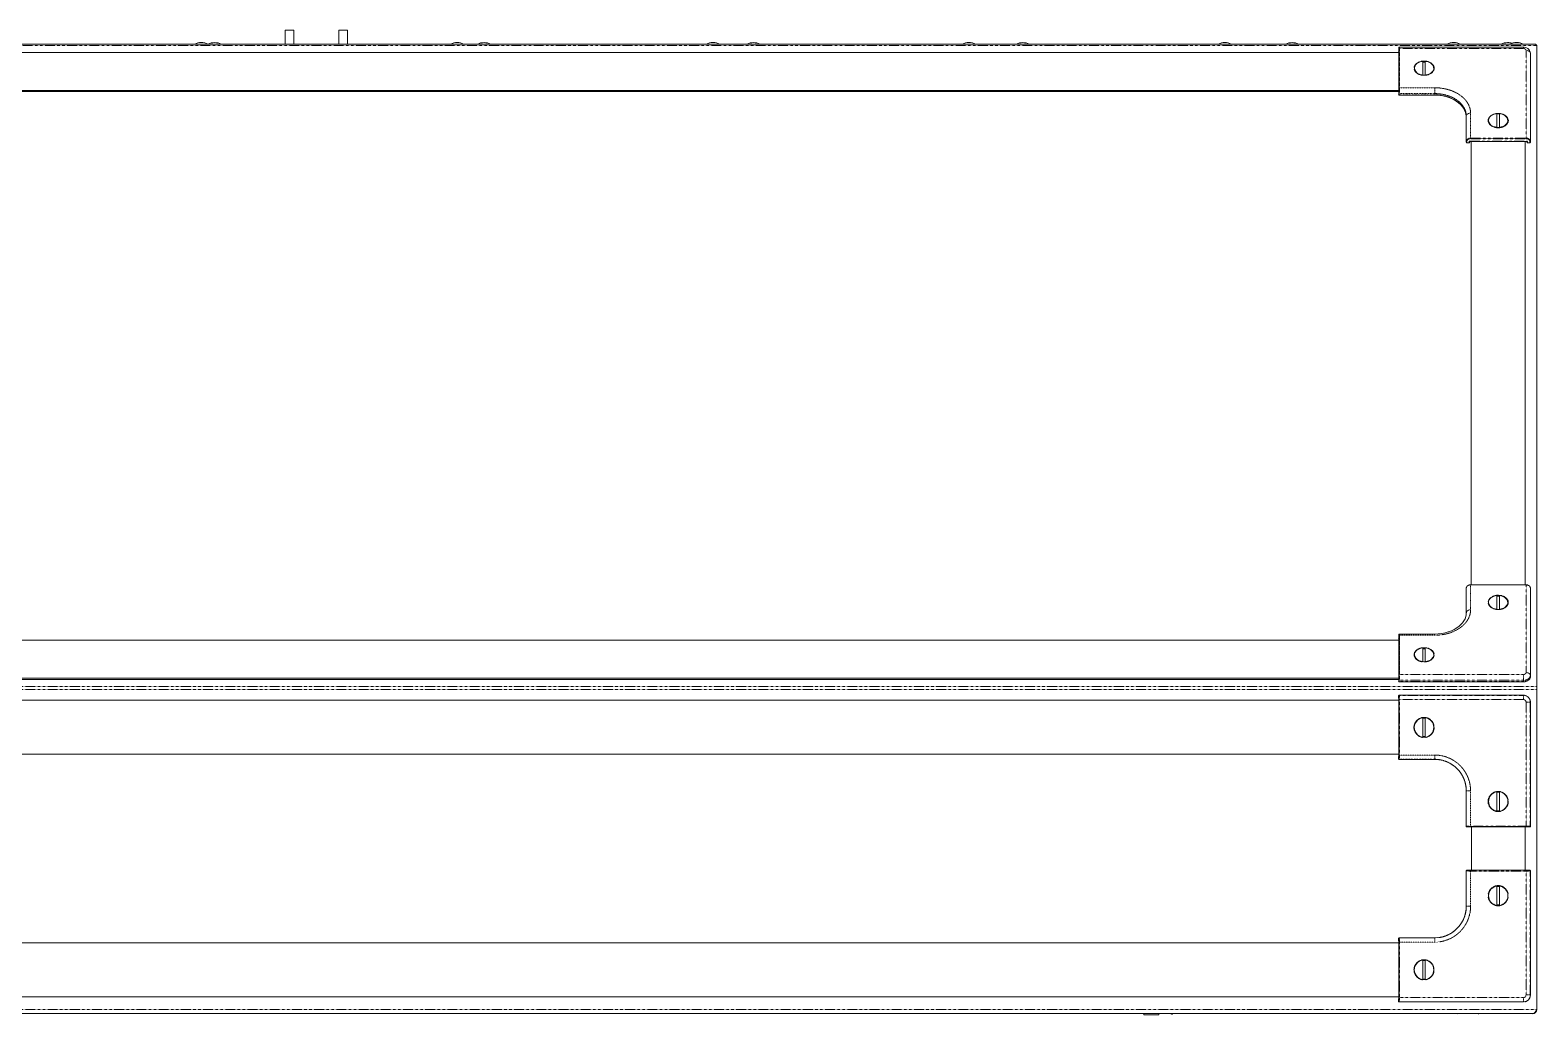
# Model space of a CAD drawing. Header units: millimetres. Extents: x 46989 to 543236, y 252623 to 526638.
# Drawn here: x 234618 to 254756, y 491020 to 504184 of the extents above; entities that cross this region are included whole.
import ezdxf

# ---------------------------------------------------------------- set-up
doc = ezdxf.new("R2010")
doc.units = ezdxf.units.MM
doc.linetypes.add('PHANTOM', pattern=[20, 10, -2, 2, -2, 2, -2])

msp = doc.modelspace()

# ---------------------------------------------------------------- linework, layer by layer
at = {"color": 7, "lineweight": 13, "ltscale": 0.002}
for p, q in [((238083, 504184), (238026, 504184)), ((238083, 504184), (238141, 504184)), ((238803, 504184), (238746, 504184)), ((238803, 504184), (238861, 504184))]:
    msp.add_line(p, q, dxfattribs=at)
at = {"color": 7, "lineweight": 13, "ltscale": 0.006507}
for p, q in [((238026, 503996), (238026, 504184)), ((238141, 503996), (238141, 504184)), ((238746, 503996), (238746, 504184)), ((238861, 503996), (238861, 504184))]:
    msp.add_line(p, q, dxfattribs=at)
at = {"color": 7, "linetype": 'PHANTOM', "lineweight": 13, "ltscale": 0.03937}
for p, q in [((207327, 503980), (254754, 503980)), ((252919, 503938), (254576, 503938)), ((254612, 503913), (254612, 502741)), ((254669, 503874), (254669, 502701)), ((254670, 503858), (254670, 502684)), ((253852, 502698), (254631, 502698)), ((254612, 502741), (253870, 502741)), ((254612, 502731), (253870, 502731)), ((253870, 496767), (254612, 496767)), ((254612, 496767), (254612, 495595)), ((254669, 496730), (254669, 495557)), ((254670, 496714), (254670, 495541)), ((207326, 495408), (254756, 495408)), ((254576, 495475), (252916, 495475)), ((254576, 495492), (252917, 495492)), ((254576, 495570), (252919, 495570)), ((207326, 495368), (254756, 495368)), ((252910, 494474), (252910, 495253)), ((252911, 494493), (252911, 495235)), ((252916, 495292), (254576, 495292)), ((252917, 495291), (254576, 495291)), ((252919, 495235), (254576, 495235)), ((252919, 494493), (252919, 495235)), ((254611, 495199), (254611, 493542)), ((254668, 495199), (254668, 493540)), ((254669, 495199), (254669, 493539)), ((253851, 493533), (254630, 493533)), ((254611, 493542), (253870, 493542)), ((254611, 493535), (253870, 493535)), ((253851, 492952), (254630, 492952)), ((253870, 492950), (254611, 492950)), ((253870, 492943), (254611, 492943)), ((254611, 492943), (254611, 491286)), ((254668, 492945), (254668, 491286)), ((254669, 492946), (254669, 491286)), ((252910, 492011), (252910, 491231)), ((252911, 491250), (252911, 491992)), ((252919, 491250), (252919, 491992)), ((254576, 491192), (252916, 491192)), ((254576, 491193), (252917, 491193)), ((254576, 491250), (252919, 491250)), ((207326, 491093), (254756, 491093))]:
    msp.add_line(p, q, dxfattribs=at)
at = {"color": 7, "lineweight": 13, "ltscale": 0.03937}
for p, q in [((207353, 503996), (254728, 503996)), ((252910, 503885), (209173, 503885)), ((252919, 503954), (254576, 503954)), ((254670, 503858), (254670, 502684)), ((254756, 495408), (254756, 503979)), ((254756, 503937), (254756, 495382)), ((209173, 503376), (252910, 503376)), ((209173, 503362), (252910, 503362)), ((253862, 502695), (254620, 502695)), ((253880, 502695), (253880, 496769)), ((254600, 496769), (254600, 502695)), ((253870, 496769), (254612, 496769)), ((254670, 496714), (254670, 495540)), ((252910, 496029), (209172, 496029)), ((209172, 495519), (252910, 495519)), ((209172, 495505), (252909, 495505)), ((254576, 495472), (252916, 495472)), ((252910, 495225), (209172, 495225)), ((252910, 494475), (252910, 495253)), ((252916, 495292), (254576, 495292)), ((254669, 495199), (254669, 493539)), ((254756, 491093), (254756, 495368)), ((209172, 494505), (252910, 494505)), ((253851, 493533), (254629, 493533)), ((253881, 493533), (253881, 492952)), ((254601, 492952), (254601, 493533)), ((253851, 492952), (254629, 492952)), ((254669, 492946), (254669, 491286)), ((252910, 491982), (209172, 491982)), ((252910, 492010), (252910, 491232)), ((209172, 491262), (252910, 491262)), ((254576, 491192), (252916, 491192)), ((207378, 491036), (254704, 491036)), ((254095, 491036), (254699, 491036))]:
    msp.add_line(p, q, dxfattribs=at)
at = {"color": 7, "lineweight": 13, "ltscale": 0.003125}
for p, q in [((236815, 503996), (236905, 503996)), ((240235, 503996), (240325, 503996)), ((243655, 503996), (243745, 503996)), ((247075, 503996), (247165, 503996)), ((250495, 503996), (250585, 503996)), ((253555, 503996), (253645, 503996))]:
    msp.add_line(p, q, dxfattribs=at)
at = {"color": 7, "lineweight": 13, "ltscale": 0.002742}
for p, q in [((236905, 503996), (236984, 503996)), ((240325, 503996), (240404, 503996)), ((243745, 503996), (243824, 503996)), ((247165, 503996), (247244, 503996)), ((250585, 503996), (250664, 503996)), ((253645, 503996), (253724, 503996))]:
    msp.add_line(p, q, dxfattribs=at)
at = {"color": 7, "lineweight": 13, "ltscale": 0.000382551}
for p, q in [((236984, 503996), (236995, 503996)), ((240404, 503996), (240415, 503996)), ((243824, 503996), (243835, 503996)), ((247244, 503996), (247255, 503996)), ((250664, 503996), (250675, 503996)), ((253724, 503996), (253735, 503996))]:
    msp.add_line(p, q, dxfattribs=at)
at = {"color": 7, "lineweight": 13, "ltscale": 0.000542275}
msp.add_line((252909, 503919), (252910, 503935), dxfattribs=at)
at = {"color": 7, "linetype": 'PHANTOM', "lineweight": 13, "ltscale": 0.000542267}
for p, q in [((252909, 503919), (252910, 503934)), ((252909, 496076), (252910, 496091))]:
    msp.add_line(p, q, dxfattribs=at)
at = {"color": 7, "linetype": 'PHANTOM', "lineweight": 13, "ltscale": 0.00075492}
for p, q in [((252909, 503919), (252909, 503897)), ((252909, 495480), (252909, 495501))]:
    msp.add_line(p, q, dxfattribs=at)
at = {"color": 7, "lineweight": 13, "ltscale": 0.00075492}
for p, q in [((252909, 503919), (252909, 503897)), ((252909, 503344), (252909, 503323)), ((252909, 495479), (252909, 495501))]:
    msp.add_line(p, q, dxfattribs=at)
at = {"color": 7, "lineweight": 13, "ltscale": 1.6167e-05}
msp.add_line((252909, 503919), (252909, 503919), dxfattribs=at)
at = {"color": 7, "linetype": 'PHANTOM', "lineweight": 13, "ltscale": 0.000592931}
msp.add_line((252910, 503914), (252909, 503897), dxfattribs=at)
at = {"color": 7, "linetype": 'PHANTOM', "lineweight": 13, "ltscale": 0.019128}
for p, q in [((252910, 503363), (252910, 503914)), ((252910, 496071), (252910, 495520))]:
    msp.add_line(p, q, dxfattribs=at)
at = {"color": 7, "linetype": 'PHANTOM', "lineweight": 13, "ltscale": 2.2499e-05}
msp.add_line((252910, 503914), (252910, 503914), dxfattribs=at)
at = {"color": 7, "lineweight": 13, "ltscale": 0.019098}
for p, q in [((252910, 503363), (252910, 503914)), ((252910, 496070), (252910, 495520))]:
    msp.add_line(p, q, dxfattribs=at)
at = {"color": 7, "linetype": 'PHANTOM', "lineweight": 13, "ltscale": 0.018205}
for p, q in [((252912, 503409), (252912, 503933)), ((252919, 503414), (252919, 503938)), ((252912, 495565), (252912, 496090)), ((252919, 495570), (252919, 496094))]:
    msp.add_line(p, q, dxfattribs=at)
at = {"color": 7, "lineweight": 13, "ltscale": 0.000461248}
msp.add_line((254306, 503996), (254319, 503996), dxfattribs=at)
at = {"color": 7, "lineweight": 13, "ltscale": 0.013114}
msp.add_line((254697, 503996), (254319, 503996), dxfattribs=at)
at = {"color": 7, "linetype": 'PHANTOM', "lineweight": 13, "ltscale": 0.000578482}
msp.add_line((254576, 503938), (254576, 503954), dxfattribs=at)
at = {"color": 7, "lineweight": 13, "ltscale": 0.000565867}
msp.add_line((254669, 503877), (254670, 503861), dxfattribs=at)
at = {"color": 7, "linetype": 'PHANTOM', "lineweight": 13, "ltscale": 0.000566916}
msp.add_line((254669, 503874), (254670, 503858), dxfattribs=at)
at = {"color": 7, "lineweight": 13, "ltscale": 0.000107885}
msp.add_line((254670, 503861), (254670, 503858), dxfattribs=at)
at = {"color": 7, "lineweight": 13, "ltscale": 6.28552e-05}
msp.add_line((254754, 503980), (254756, 503979), dxfattribs=at)
at = {"color": 7, "lineweight": 13, "ltscale": 0.000849987}
msp.add_line((254756, 503937), (254756, 503962), dxfattribs=at)
at = {"color": 7, "lineweight": 13, "ltscale": 0.001831}
for p, q in [((253233, 503767), (253233, 503714)), ((253265, 503714), (253265, 503767)), ((254222, 503067), (254222, 503014)), ((254255, 503014), (254255, 503067)), ((254222, 496625), (254222, 496572)), ((254255, 496572), (254255, 496625)), ((253233, 495925), (253233, 495872)), ((253265, 495872), (253265, 495925))]:
    msp.add_line(p, q, dxfattribs=at)
at = {"color": 7, "lineweight": 13, "ltscale": 0.004519}
for p, q in [((253233, 503714), (253233, 503584)), ((253265, 503584), (253265, 503714)), ((254222, 503014), (254222, 502884)), ((254255, 502884), (254255, 503014)), ((254222, 496572), (254222, 496442)), ((254255, 496442), (254255, 496572)), ((253233, 495872), (253233, 495742)), ((253265, 495742), (253265, 495872))]:
    msp.add_line(p, q, dxfattribs=at)
at = {"color": 7, "lineweight": 13, "ltscale": 2.38794e-05}
for p, q in [((253233, 503583), (253233, 503584)), ((253265, 503584), (253265, 503583))]:
    msp.add_line(p, q, dxfattribs=at)
at = {"color": 7, "linetype": 'PHANTOM', "lineweight": 13, "ltscale": 0.000646834}
msp.add_line((252910, 503363), (252909, 503345), dxfattribs=at)
at = {"color": 7, "lineweight": 13, "ltscale": 0.000632055}
for p, q in [((252910, 503363), (252909, 503345)), ((252910, 495520), (252909, 495502))]:
    msp.add_line(p, q, dxfattribs=at)
at = {"color": 7, "linetype": 'PHANTOM', "lineweight": 13, "ltscale": 0.00075495}
msp.add_line((252909, 503345), (252909, 503323), dxfattribs=at)
at = {"color": 7, "lineweight": 13, "ltscale": 1.4816e-05}
for p, q in [((252909, 503344), (252909, 503345)), ((252909, 495501), (252909, 495502))]:
    msp.add_line(p, q, dxfattribs=at)
at = {"color": 7, "linetype": 'PHANTOM', "lineweight": 13, "ltscale": 0.000591614}
msp.add_line((252909, 503323), (252910, 503340), dxfattribs=at)
at = {"color": 7, "linetype": 'PHANTOM', "lineweight": 13, "ltscale": 7.0928e-06}
msp.add_line((252910, 503363), (252910, 503363), dxfattribs=at)
at = {"color": 7, "linetype": 'PHANTOM', "lineweight": 13, "ltscale": 7.72319e-06}
msp.add_line((252910, 503363), (252910, 503363), dxfattribs=at)
at = {"color": 7, "lineweight": 13, "ltscale": 1.4786e-05}
msp.add_line((252910, 503363), (252910, 503363), dxfattribs=at)
at = {"color": 7, "linetype": 'PHANTOM', "lineweight": 13, "ltscale": 0.000591598}
for p, q in [((252916, 503318), (252917, 503335)), ((252916, 495475), (252917, 495492))]:
    msp.add_line(p, q, dxfattribs=at)
at = {"color": 7, "linetype": 'PHANTOM', "lineweight": 13, "ltscale": 0.016459}
for p, q in [((253390, 503318), (252916, 503318)), ((253390, 494435), (252916, 494435)), ((253812, 493539), (253812, 494013)), ((253812, 492472), (253812, 492946)), ((252916, 492050), (253390, 492050))]:
    msp.add_line(p, q, dxfattribs=at)
at = {"color": 7, "linetype": 'PHANTOM', "lineweight": 13, "ltscale": 8.10999e-05}
for p, q in [((252916, 503318), (252916, 503316)), ((253390, 503318), (253390, 503316)), ((253820, 502679), (253820, 502677)), ((253850, 502679), (253850, 502677)), ((254632, 502679), (254632, 502677)), ((254662, 502677), (254662, 502679))]:
    msp.add_line(p, q, dxfattribs=at)
at = {"color": 7, "lineweight": 13, "ltscale": 0.016459}
for p, q in [((253390, 503316), (252916, 503316)), ((253390, 494435), (252916, 494435)), ((253812, 493539), (253812, 494013)), ((253812, 492472), (253812, 492946)), ((252916, 492050), (253390, 492050))]:
    msp.add_line(p, q, dxfattribs=at)
at = {"color": 7, "linetype": 'PHANTOM', "lineweight": 13, "ltscale": 0.016424}
for p, q in [((253390, 503335), (252917, 503335)), ((253390, 494436), (252917, 494436)), ((253813, 493540), (253813, 494013)), ((253813, 492472), (253813, 492945)), ((252917, 492049), (253390, 492049))]:
    msp.add_line(p, q, dxfattribs=at)
at = {"color": 7, "linetype": 'PHANTOM', "lineweight": 13, "ltscale": 0.016352}
for p, q in [((253390, 503414), (252919, 503414)), ((252919, 496094), (253390, 496094)), ((253390, 494493), (252919, 494493)), ((253870, 493542), (253870, 494013)), ((253870, 492472), (253870, 492943)), ((252919, 491992), (253390, 491992))]:
    msp.add_line(p, q, dxfattribs=at)
at = {"color": 7, "linetype": 'PHANTOM', "lineweight": 13, "ltscale": 0.002731}
for p, q in [((253390, 503414), (253390, 503335)), ((254576, 495570), (254576, 495492))]:
    msp.add_line(p, q, dxfattribs=at)
at = {"color": 7, "linetype": 'PHANTOM', "lineweight": 13, "ltscale": 0.000590557}
for p, q in [((253390, 503335), (253390, 503318)), ((254576, 495492), (254576, 495475))]:
    msp.add_line(p, q, dxfattribs=at)
at = {"color": 7, "linetype": 'PHANTOM', "lineweight": 13, "ltscale": 0.011563}
for p, q in [((253870, 502741), (253870, 503074)), ((253870, 496434), (253870, 496767))]:
    msp.add_line(p, q, dxfattribs=at)
at = {"color": 7, "linetype": 'PHANTOM', "lineweight": 13, "ltscale": 0.000566946}
for p, q in [((253813, 503036), (253812, 503019)), ((253813, 496395), (253812, 496379))]:
    msp.add_line(p, q, dxfattribs=at)
at = {"color": 7, "linetype": 'PHANTOM', "lineweight": 13, "ltscale": 0.011638}
for p, q in [((253812, 502684), (253812, 503019)), ((253812, 496379), (253812, 496714))]:
    msp.add_line(p, q, dxfattribs=at)
at = {"color": 7, "lineweight": 13, "ltscale": 0.011638}
for p, q in [((253812, 502684), (253812, 503019)), ((253812, 496379), (253812, 496714))]:
    msp.add_line(p, q, dxfattribs=at)
at = {"color": 7, "linetype": 'PHANTOM', "lineweight": 13, "ltscale": 0.011613}
for p, q in [((253813, 502701), (253813, 503036)), ((253813, 496395), (253813, 496730))]:
    msp.add_line(p, q, dxfattribs=at)
at = {"color": 7, "lineweight": 13, "ltscale": 2.38494e-05}
for p, q in [((254222, 502884), (254222, 502884)), ((254255, 502884), (254255, 502884)), ((254255, 496442), (254255, 496441))]:
    msp.add_line(p, q, dxfattribs=at)
at = {"color": 7, "linetype": 'PHANTOM', "lineweight": 13, "ltscale": 0.000591591}
for p, q in [((253812, 502684), (253813, 502701)), ((254662, 502679), (254661, 502696)), ((254670, 502684), (254669, 502701))]:
    msp.add_line(p, q, dxfattribs=at)
at = {"color": 7, "linetype": 'PHANTOM', "lineweight": 13, "ltscale": 0.000591584}
for p, q in [((253820, 502679), (253821, 502696)), ((252909, 495480), (252910, 495497))]:
    msp.add_line(p, q, dxfattribs=at)
at = {"color": 7, "linetype": 'PHANTOM', "lineweight": 13, "ltscale": 0.001068}
for p, q in [((253850, 502679), (253820, 502679)), ((254662, 502679), (254632, 502679)), ((252908, 495285), (252908, 495254)), ((252908, 494473), (252908, 494442)), ((253850, 493532), (253819, 493532)), ((254662, 493532), (254631, 493532)), ((253850, 492953), (253819, 492953)), ((254662, 492953), (254631, 492953)), ((252908, 492012), (252908, 492042)), ((252908, 491200), (252908, 491230))]:
    msp.add_line(p, q, dxfattribs=at)
at = {"color": 7, "lineweight": 13, "ltscale": 0.001068}
for p, q in [((253850, 502677), (253820, 502677)), ((254662, 502677), (254632, 502677)), ((252908, 495285), (252908, 495254)), ((252908, 494473), (252908, 494442)), ((253850, 493532), (253819, 493532)), ((254662, 493532), (254631, 493532)), ((253850, 492953), (253819, 492953)), ((254662, 492953), (254631, 492953)), ((252908, 492012), (252908, 492042)), ((252908, 491200), (252908, 491230))]:
    msp.add_line(p, q, dxfattribs=at)
at = {"color": 7, "linetype": 'PHANTOM', "lineweight": 13, "ltscale": 0.000646864}
for p, q in [((253852, 502698), (253850, 502679)), ((254631, 502698), (254632, 502679)), ((252910, 495520), (252909, 495501))]:
    msp.add_line(p, q, dxfattribs=at)
at = {"color": 7, "lineweight": 13, "ltscale": 0.000293978}
for p, q in [((253858, 502692), (253858, 502684)), ((254624, 502692), (254625, 502684))]:
    msp.add_line(p, q, dxfattribs=at)
at = {"color": 7, "linetype": 'PHANTOM', "lineweight": 13, "ltscale": 0.000345696}
for p, q in [((253870, 502741), (253870, 502731)), ((254612, 502741), (254612, 502731))]:
    msp.add_line(p, q, dxfattribs=at)
at = {"color": 7, "linetype": 'PHANTOM', "lineweight": 13, "ltscale": 0.000542275}
for p, q in [((253812, 496714), (253813, 496730)), ((254670, 496714), (254669, 496730))]:
    msp.add_line(p, q, dxfattribs=at)
at = {"color": 7, "lineweight": 13, "ltscale": 0.00054229}
for p, q in [((253812, 496715), (253813, 496730)), ((252909, 496076), (252910, 496091))]:
    msp.add_line(p, q, dxfattribs=at)
at = {"color": 7, "lineweight": 13, "ltscale": 1.6152e-05}
for p, q in [((253812, 496715), (253812, 496714)), ((252909, 496075), (252909, 496076))]:
    msp.add_line(p, q, dxfattribs=at)
at = {"color": 7, "linetype": 'PHANTOM', "lineweight": 13, "ltscale": 7.32302e-05}
for p, q in [((253870, 496767), (253870, 496769)), ((254612, 496767), (254612, 496769))]:
    msp.add_line(p, q, dxfattribs=at)
at = {"color": 7, "lineweight": 13, "ltscale": 0.000542282}
msp.add_line((254670, 496715), (254669, 496730), dxfattribs=at)
at = {"color": 7, "lineweight": 13, "ltscale": 1.61561e-05}
msp.add_line((254670, 496714), (254670, 496715), dxfattribs=at)
at = {"color": 7, "lineweight": 13, "ltscale": 0.000153542}
msp.add_line((253812, 496374), (253812, 496379), dxfattribs=at)
at = {"color": 7, "linetype": 'PHANTOM', "lineweight": 13, "ltscale": 0.000754935}
msp.add_line((252909, 496054), (252909, 496076), dxfattribs=at)
at = {"color": 7, "lineweight": 13, "ltscale": 0.000754935}
msp.add_line((252909, 496054), (252909, 496075), dxfattribs=at)
at = {"color": 7, "linetype": 'PHANTOM', "lineweight": 13, "ltscale": 0.000592946}
msp.add_line((252910, 496071), (252909, 496054), dxfattribs=at)
at = {"color": 7, "linetype": 'PHANTOM', "lineweight": 13, "ltscale": 2.2514e-05}
msp.add_line((252910, 496071), (252910, 496070), dxfattribs=at)
at = {"color": 7, "lineweight": 13, "ltscale": 0.016374}
msp.add_line((252919, 496111), (253390, 496111), dxfattribs=at)
at = {"color": 7, "linetype": 'PHANTOM', "lineweight": 13, "ltscale": 0.000578467}
msp.add_line((253390, 496094), (253390, 496111), dxfattribs=at)
at = {"color": 7, "lineweight": 13, "ltscale": 2.38644e-05}
for p, q in [((253233, 495742), (253233, 495742)), ((253265, 495742), (253265, 495742))]:
    msp.add_line(p, q, dxfattribs=at)
at = {"color": 7, "linetype": 'PHANTOM', "lineweight": 13, "ltscale": 7.73814e-06}
msp.add_line((252910, 495520), (252910, 495520), dxfattribs=at)
at = {"color": 7, "linetype": 'PHANTOM', "lineweight": 13, "ltscale": 7.06278e-06}
msp.add_line((252910, 495520), (252910, 495520), dxfattribs=at)
at = {"color": 7, "lineweight": 13, "ltscale": 1.4771e-05}
msp.add_line((252910, 495520), (252910, 495520), dxfattribs=at)
at = {"color": 7, "linetype": 'PHANTOM', "lineweight": 13, "ltscale": 8.11149e-05}
for p, q in [((252916, 495472), (252916, 495475)), ((254576, 495472), (254576, 495475))]:
    msp.add_line(p, q, dxfattribs=at)
at = {"color": 7, "linetype": 'PHANTOM', "lineweight": 13, "ltscale": 0.000566931}
msp.add_line((254669, 495557), (254670, 495541), dxfattribs=at)
at = {"color": 7, "lineweight": 13, "ltscale": 0.001397}
msp.add_line((254756, 495368), (254756, 495408), dxfattribs=at)
at = {"color": 7, "linetype": 'PHANTOM', "lineweight": 13, "ltscale": 4.93391e-05}
for p, q in [((252908, 495285), (252909, 495284)), ((253819, 493532), (253820, 493533)), ((254669, 493539), (254668, 493540))]:
    msp.add_line(p, q, dxfattribs=at)
at = {"color": 7, "linetype": 'PHANTOM', "lineweight": 13, "ltscale": 5.40223e-05}
for p, q in [((252910, 495253), (252908, 495254)), ((253851, 493533), (253850, 493532)), ((254630, 493533), (254631, 493532))]:
    msp.add_line(p, q, dxfattribs=at)
at = {"color": 7, "linetype": 'PHANTOM', "lineweight": 13, "ltscale": 2.09221e-05}
for p, q in [((252910, 495253), (252910, 495253)), ((252910, 494475), (252910, 494474))]:
    msp.add_line(p, q, dxfattribs=at)
at = {"color": 7, "linetype": 'PHANTOM', "lineweight": 13, "ltscale": 0.000249788}
for p, q in [((252919, 495235), (252911, 495235)), ((252919, 494493), (252911, 494493)), ((252919, 491992), (252911, 491992)), ((252919, 491250), (252911, 491250))]:
    msp.add_line(p, q, dxfattribs=at)
at = {"color": 7, "linetype": 'PHANTOM', "lineweight": 13, "ltscale": 4.94346e-05}
for p, q in [((252916, 495292), (252917, 495291)), ((253812, 492946), (253813, 492945)), ((254662, 492953), (254661, 492952)), ((252916, 492050), (252917, 492049))]:
    msp.add_line(p, q, dxfattribs=at)
at = {"color": 7, "linetype": 'PHANTOM', "lineweight": 13, "ltscale": 3.4948e-05}
for p, q in [((254576, 495291), (254576, 495292)), ((253390, 492049), (253390, 492050))]:
    msp.add_line(p, q, dxfattribs=at)
at = {"color": 7, "linetype": 'PHANTOM', "lineweight": 13, "ltscale": 0.001973}
for p, q in [((254576, 495235), (254576, 495291)), ((254611, 495199), (254668, 495199)), ((253390, 494493), (253390, 494436)), ((253870, 494013), (253813, 494013)), ((253870, 492472), (253813, 492472)), ((253390, 491992), (253390, 492049)), ((254576, 491250), (254576, 491193)), ((254611, 491286), (254668, 491286))]:
    msp.add_line(p, q, dxfattribs=at)
at = {"color": 7, "linetype": 'PHANTOM', "lineweight": 13, "ltscale": 3.48429e-05}
for p, q in [((254668, 495199), (254669, 495199)), ((254668, 491286), (254669, 491286))]:
    msp.add_line(p, q, dxfattribs=at)
at = {"color": 7, "lineweight": 13, "ltscale": 0.00054801}
msp.add_line((254756, 495366), (254756, 495382), dxfattribs=at)
at = {"color": 7, "lineweight": 13, "ltscale": 0.00449}
for p, q in [((253232, 494992), (253232, 494862)), ((253265, 494862), (253265, 494992)), ((253232, 494862), (253232, 494733)), ((253265, 494733), (253265, 494862)), ((254223, 494002), (254223, 493872)), ((254256, 493872), (254256, 494002)), ((254223, 493872), (254223, 493743)), ((254256, 493743), (254256, 493872)), ((254223, 492742), (254223, 492612)), ((254223, 492612), (254223, 492483)), ((254256, 492612), (254256, 492742)), ((254256, 492483), (254256, 492612)), ((253232, 491752), (253232, 491622)), ((253232, 491622), (253232, 491493)), ((253265, 491622), (253265, 491752)), ((253265, 491493), (253265, 491622))]:
    msp.add_line(p, q, dxfattribs=at)
at = {"color": 7, "linetype": 'PHANTOM', "lineweight": 13, "ltscale": 5.40329e-05}
for p, q in [((252910, 494474), (252908, 494473)), ((253851, 492952), (253850, 492953)), ((254630, 492952), (254631, 492953))]:
    msp.add_line(p, q, dxfattribs=at)
at = {"color": 7, "linetype": 'PHANTOM', "lineweight": 13, "ltscale": 4.93497e-05}
for p, q in [((252908, 494442), (252909, 494443)), ((253819, 492953), (253820, 492952)), ((254669, 492946), (254668, 492945))]:
    msp.add_line(p, q, dxfattribs=at)
at = {"color": 7, "linetype": 'PHANTOM', "lineweight": 13, "ltscale": 4.9424e-05}
for p, q in [((252916, 494435), (252917, 494436)), ((253812, 493539), (253813, 493540)), ((254662, 493532), (254661, 493533))]:
    msp.add_line(p, q, dxfattribs=at)
at = {"color": 7, "linetype": 'PHANTOM', "lineweight": 13, "ltscale": 3.4933e-05}
msp.add_line((253390, 494436), (253390, 494435), dxfattribs=at)
at = {"color": 7, "linetype": 'PHANTOM', "lineweight": 13, "ltscale": 3.49631e-05}
for p, q in [((253813, 494013), (253812, 494013)), ((253813, 492472), (253812, 492472))]:
    msp.add_line(p, q, dxfattribs=at)
at = {"color": 7, "linetype": 'PHANTOM', "lineweight": 13, "ltscale": 2.0907e-05}
for p, q in [((253851, 493533), (253851, 493533)), ((254629, 493533), (254630, 493533))]:
    msp.add_line(p, q, dxfattribs=at)
at = {"color": 7, "linetype": 'PHANTOM', "lineweight": 13, "ltscale": 0.000249758}
for p, q in [((253870, 493542), (253870, 493535)), ((254611, 493542), (254611, 493535)), ((253870, 492943), (253870, 492950)), ((254611, 492943), (254611, 492950))]:
    msp.add_line(p, q, dxfattribs=at)
at = {"color": 7, "linetype": 'PHANTOM', "lineweight": 13, "ltscale": 2.09071e-05}
for p, q in [((253851, 492952), (253851, 492952)), ((254630, 492952), (254629, 492952))]:
    msp.add_line(p, q, dxfattribs=at)
at = {"color": 7, "linetype": 'PHANTOM', "lineweight": 13, "ltscale": 4.93444e-05}
for p, q in [((252908, 492042), (252909, 492041)), ((252908, 491200), (252909, 491201))]:
    msp.add_line(p, q, dxfattribs=at)
at = {"color": 7, "linetype": 'PHANTOM', "lineweight": 13, "ltscale": 5.40276e-05}
msp.add_line((252910, 492011), (252908, 492012), dxfattribs=at)
at = {"color": 7, "linetype": 'PHANTOM', "lineweight": 13, "ltscale": 2.09146e-05}
msp.add_line((252910, 492011), (252910, 492010), dxfattribs=at)
at = {"color": 7, "linetype": 'PHANTOM', "lineweight": 13, "ltscale": 5.40303e-05}
msp.add_line((252910, 491231), (252908, 491230), dxfattribs=at)
at = {"color": 7, "linetype": 'PHANTOM', "lineweight": 13, "ltscale": 2.09184e-05}
msp.add_line((252910, 491232), (252910, 491231), dxfattribs=at)
at = {"color": 7, "linetype": 'PHANTOM', "lineweight": 13, "ltscale": 4.94293e-05}
msp.add_line((252916, 491192), (252917, 491193), dxfattribs=at)
at = {"color": 7, "linetype": 'PHANTOM', "lineweight": 13, "ltscale": 3.49405e-05}
msp.add_line((254576, 491193), (254576, 491192), dxfattribs=at)
at = {"color": 7, "lineweight": 13, "ltscale": 0.000575756}
for p, q in [((249502, 491036), (249502, 491020)), ((249704, 491036), (249704, 491020))]:
    msp.add_line(p, q, dxfattribs=at)
at = {"color": 7, "lineweight": 13, "ltscale": 0.006595}
msp.add_line((249502, 491020), (249692, 491020), dxfattribs=at)
at = {"color": 7, "lineweight": 13, "ltscale": 0.000429889}
msp.add_line((249692, 491020), (249704, 491020), dxfattribs=at)
at = {"color": 7, "lineweight": 13, "ltscale": 0.001005}
msp.add_line((249881, 491026), (249854, 491036), dxfattribs=at)
at = {"color": 7, "lineweight": 13, "ltscale": 0.000343863}
msp.add_line((249881, 491036), (249881, 491026), dxfattribs=at)
at = {"color": 7, "lineweight": 13, "ltscale": 2.49833e-05}
for p, q in [((253697, 491036), (253697, 491036)), ((253971, 491036), (253971, 491036))]:
    msp.add_line(p, q, dxfattribs=at)
at = {"color": 7, "lineweight": 13, "ltscale": 2.50321e-05}
for p, q in [((253697, 491036), (253697, 491036)), ((253971, 491036), (253971, 491036))]:
    msp.add_line(p, q, dxfattribs=at)
at = {"color": 7, "lineweight": 13, "ltscale": 0.00155}
for p, q in [((253697, 491036), (253742, 491036)), ((253926, 491036), (253971, 491036))]:
    msp.add_line(p, q, dxfattribs=at)
at = {"color": 7, "lineweight": 13, "ltscale": 2.50584e-05}
for p, q in [((253742, 491036), (253742, 491036)), ((253926, 491036), (253926, 491036))]:
    msp.add_line(p, q, dxfattribs=at)
at = {"color": 7, "lineweight": 13, "ltscale": 0.006385}
msp.add_line((253742, 491036), (253926, 491036), dxfattribs=at)
at = {"color": 7, "lineweight": 13, "ltscale": 2.4987e-05}
msp.add_line((254095, 491036), (254095, 491036), dxfattribs=at)
at = {"color": 7, "lineweight": 13, "ltscale": 2.5002e-05}
msp.add_line((254699, 491036), (254699, 491036), dxfattribs=at)
at = {"color": 7, "lineweight": 13, "ltscale": 1.44178e-05}
msp.add_line((254756, 491092), (254755, 491092), dxfattribs=at)
at = {"color": 7, "lineweight": 13, "ltscale": 2.49983e-05}
msp.add_line((254756, 491093), (254756, 491092), dxfattribs=at)
at = {"color": 7, "lineweight": 13, "ltscale": 0.03937}
for points in [[(252910, 503935), (252911, 503947), (252913, 503952), (252917, 503954), (252919, 503954)], [(254669, 503877), (254665, 503894), (254658, 503911), (254648, 503924), (254634, 503937), (254619, 503945), (254603, 503951), (254587, 503954), (254576, 503954)], [(254728, 503996), (254734, 503996), (254739, 503994), (254744, 503990), (254754, 503980)], [(253812, 503019), (253811, 503040), (253808, 503061), (253803, 503082), (253796, 503102), (253786, 503122), (253775, 503141), (253761, 503160), (253738, 503187), (253710, 503212), (253679, 503235), (253644, 503256), (253607, 503274), (253566, 503288), (253524, 503300), (253481, 503309), (253436, 503314), (253390, 503316)], [(253870, 496769), (253852, 496767), (253837, 496761), (253826, 496754), (253818, 496744), (253814, 496733), (253813, 496730)], [(254612, 496769), (254630, 496767), (254645, 496761), (254656, 496754), (254664, 496744), (254668, 496733), (254669, 496730)], [(253390, 496111), (253437, 496113), (253484, 496118), (253529, 496127), (253572, 496139), (253613, 496154), (253651, 496172), (253686, 496193), (253717, 496215), (253741, 496237), (253763, 496261), (253782, 496288), (253796, 496315), (253806, 496343), (253812, 496369), (253813, 496382)], [(252910, 496091), (252911, 496103), (252913, 496108), (252917, 496111), (252919, 496111)], [(254576, 495472), (254599, 495474), (254620, 495480), (254636, 495488), (254650, 495499), (254661, 495511), (254667, 495523), (254669, 495535), (254670, 495540)], [(254756, 491093), (254741, 491068), (254732, 491056), (254723, 491046), (254719, 491042), (254711, 491038), (254704, 491036)]]:
    msp.add_lwpolyline(points, dxfattribs=at)
at = {"color": 7, "linetype": 'PHANTOM', "lineweight": 13, "ltscale": 0.03937}
for points in [[(252910, 503934), (252911, 503945), (252911, 503947), (252911, 503947), (252912, 503948), (252912, 503948), (252912, 503948), (252912, 503947), (252912, 503947), (252912, 503946), (252912, 503933)], [(252919, 503954), (252919, 503954), (252919, 503954), (252919, 503954), (252919, 503954), (252919, 503938)], [(253870, 502741), (253856, 502740), (253843, 502736), (253831, 502729), (253825, 502725), (253820, 502719), (253817, 502713), (253814, 502707), (253813, 502701)], [(253852, 502698), (253856, 502692), (253857, 502691), (253857, 502691), (253858, 502691), (253858, 502691), (253858, 502692), (253858, 502692)], [(254669, 502701), (254668, 502708), (254665, 502714), (254662, 502719), (254657, 502725), (254647, 502732), (254634, 502738), (254621, 502741), (254612, 502741)], [(253870, 496767), (253856, 496766), (253843, 496762), (253831, 496756), (253825, 496751), (253820, 496746), (253817, 496741), (253814, 496735), (253813, 496730)], [(254669, 496730), (254668, 496736), (254665, 496741), (254662, 496747), (254657, 496752), (254647, 496759), (254634, 496764), (254621, 496766), (254612, 496767)], [(252912, 496090), (252912, 496102), (252912, 496104), (252912, 496104), (252912, 496104), (252912, 496104), (252912, 496104), (252911, 496104), (252911, 496104), (252911, 496098), (252910, 496091)], [(252919, 496094), (252919, 496110), (252919, 496111), (252919, 496111), (252919, 496111), (252919, 496111)], [(252909, 495284), (252909, 495284), (252910, 495284), (252910, 495283), (252911, 495273), (252911, 495235)], [(252917, 495291), (252917, 495291), (252917, 495290), (252918, 495283), (252918, 495269), (252919, 495235)], [(252911, 494493), (252911, 494463), (252910, 494445), (252910, 494444), (252909, 494443), (252909, 494443)], [(252919, 494493), (252918, 494456), (252918, 494443), (252917, 494437), (252917, 494436), (252917, 494436)], [(254668, 492945), (254668, 492945), (254667, 492944), (254659, 492944), (254646, 492943), (254611, 492943)], [(252911, 491992), (252911, 492025), (252910, 492039), (252910, 492041), (252909, 492041), (252909, 492041)], [(252919, 491992), (252918, 492028), (252918, 492042), (252917, 492048), (252917, 492048), (252917, 492049)], [(252909, 491201), (252910, 491201), (252910, 491202), (252910, 491205), (252911, 491218), (252911, 491250)], [(252917, 491193), (252917, 491194), (252917, 491195), (252918, 491202), (252918, 491216), (252919, 491250)]]:
    msp.add_lwpolyline(points, dxfattribs=at)
for centre in [(253248, 494862), (254239, 493872), (254239, 492613), (253248, 491622)]:
    msp.add_circle(centre, 135, dxfattribs=at)
at = {"color": 7, "lineweight": 13, "ltscale": 0.03937}
for centre, radius, start, end in [((236905, 503820), 198, 90, 116.9915), ((236905, 503820), 198, 63.0085, 90), ((237085, 503819), 198, 90, 116.6573), ((237085, 503819), 198, 63.3427, 90), ((240325, 503820), 198, 90, 116.9915), ((240325, 503820), 198, 63.0085, 90), ((240685, 503819), 198, 90, 116.6573), ((240685, 503819), 198, 63.3427, 90), ((243745, 503820), 198, 90, 116.9915), ((243745, 503820), 198, 63.0085, 90), ((244285, 503819), 198, 90, 116.6573), ((244285, 503819), 198, 63.3427, 90), ((247165, 503820), 198, 90, 116.9915), ((247165, 503820), 198, 63.0085, 90), ((247885, 503819), 198, 90, 116.6573), ((247885, 503819), 198, 63.3427, 90), ((250585, 503820), 198, 90, 116.9915), ((250585, 503820), 198, 63.0085, 90), ((251485, 503819), 198, 90, 116.6573), ((251485, 503819), 198, 63.3427, 90), ((252916, 503897), 7.2, 180.0053, 212.0926), ((253645, 503820), 198, 90, 116.9915), ((253645, 503820), 198, 63.0085, 90), ((254365, 503819), 198, 90, 116.6573), ((254365, 503819), 198, 72.5459, 90), ((254486, 503820), 198, 90, 116.9915), ((254486, 503820), 198, 63.0085, 90), ((252916, 503323), 7.2, 180.0053, 270), ((253820, 502684), 7.2, 180.0053, 270), ((253850, 502684), 7.2, 270, 356.6094), ((253862, 502691), 4.09, 96.2248, 170.4365), ((254620, 502691), 4.08, 9.5853, 83.8346), ((254632, 502684), 7.2, 183.3906, 270), ((254662, 502684), 7.2, 270, 359.9947), ((252916, 496054), 7.2, 180.0128, 212.0859), ((252916, 495479), 7.2, 180.0053, 270), ((252916, 495285), 7.2, 90, 180), ((252916, 495254), 7.2, 180.0002, 212.0958), ((254576, 495199), 93.4, 0, 90), ((253248, 494862), 130, 97.1808, 262.8192), ((253248, 494862), 130, 277.1808, 82.8192), ((253248, 494862), 123, 82.4191, 97.5809), ((253248, 494862), 123, 262.4191, 277.5809), ((252916, 494473), 7.2, 147.9168, 180.0006), ((252916, 494442), 7.2, 180, 270), ((253390, 494013), 422, 360, 90), ((254240, 493872), 130, 97.1808, 262.8192), ((254240, 493872), 123, 82.4191, 97.5809), ((254240, 493872), 130, 277.1808, 82.8192), ((254240, 493872), 123, 262.4191, 277.5809), ((253819, 493539), 7.2, 180, 270), ((253850, 493539), 7.2, 270, 302.0897), ((254631, 493539), 7.2, 237.9041, 269.9998), ((254662, 493539), 7.2, 270, 360), ((253819, 492946), 7.2, 90, 180), ((253850, 492946), 7.2, 57.9163, 90.0006), ((254631, 492946), 7.2, 90.0002, 122.0958), ((254662, 492946), 7.2, 0, 90), ((254240, 492612), 130, 97.1808, 262.8192), ((254240, 492612), 123, 82.4191, 97.5809), ((254240, 492612), 130, 277.1808, 82.8192), ((253390, 492472), 422, 270, 0), ((254240, 492612), 123, 262.4191, 277.5809), ((252916, 492042), 7.2, 90, 180), ((252916, 492012), 7.2, 180, 212.0897), ((253248, 491622), 130, 97.1808, 262.8192), ((253248, 491622), 123, 82.4191, 97.5809), ((253248, 491622), 130, 277.1808, 82.8192), ((253248, 491622), 123, 262.4191, 277.5809), ((252916, 491230), 7.2, 147.9041, 179.9998), ((252916, 491200), 7.2, 180, 270), ((254576, 491286), 93.4, 270, 0), ((253697, 491079), 43.4, 259.5547, 270), ((253971, 491079), 43.4, 270, 280.4453), ((254079, 491098), 61.6, 265.7443, 269.9965), ((254095, 491095), 59, 261.0457, 270), ((254699, 491092), 56.9, 270, 360)]:
    msp.add_arc(centre, radius, start, end, dxfattribs=at)
at = {"color": 7, "linetype": 'PHANTOM', "lineweight": 13, "ltscale": 0.03937}
for centre, radius, start, end in [((251505, 503417), 1408, 356.8667, 359.6642), ((251076, 503423), 1843, 357.2619, 359.708), ((251505, 495574), 1408, 356.8667, 359.6642), ((251075, 495580), 1845, 357.263, 359.7069), ((254576, 495199), 93.4, 0, 90), ((254576, 495199), 92.4, 0, 90), ((254576, 495199), 35.5, 0, 90), ((253248, 494862), 130, 82.782, 97.218), ((253248, 494862), 130, 262.782, 277.218), ((253390, 494013), 480, 0, 90), ((253390, 494013), 423, 0, 90), ((253390, 494013), 422, 0, 90), ((254239, 493872), 130, 82.4708, 96.907), ((254239, 493872), 130, 177.5799, 277.5292), ((254239, 492613), 130, 82.4708, 182.4201), ((253390, 492472), 423, 270, 0), ((253390, 492472), 480, 270, 0), ((253390, 492472), 422, 270, 0), ((254239, 492613), 130, 263.093, 277.5292), ((253248, 491622), 130, 82.782, 97.218), ((253248, 491622), 130, 262.782, 277.218), ((254576, 491286), 92.4, 270, 0), ((254576, 491286), 35.5, 270, 0), ((254576, 491286), 93.4, 270, 0)]:
    msp.add_arc(centre, radius, start, end, dxfattribs=at)
for centre, major_axis, ratio, start_param, end_param in [((252916, 503919), (-7.19, 0.46), 0.736577, 6.283065, 6.328804), ((252916, 503919), (-7.2, 0), 0.707106, 6.239552, 6.283317), ((252916, 503897), (7.19, -0.46), 0.736577, 3.187211, 3.747035), ((252916, 503897), (-7.2, 0), 0.707106, 6.239552, 6.283317), ((252917, 503934), (-7.19, 0.46), 0.736577, 6.283065, 6.328804), ((252919, 503933), (7.2, 0), 0.707106, 1.570796, 3.097959), ((254576, 503913), (35.5, 0), 0.707107, 6.283185, 7.853982), ((254612, 503872), (-56.9, 0), 0.707106, 3.185226, 4.712389), ((254576, 503874), (92.4, 0), 0.707107, 6.283185, 6.32686), ((254576, 503858), (93.4, 0), 0.707107, 6.283185, 6.32686), ((254662, 503858), (7.2, 0), 0.707106, 6.283053, 6.326819), ((253249, 503675), (135, 0), 0.707107, 3.141593, 9.424778), ((253249, 503673), (130, 0), 0.707107, 3.373282, 6.051496), ((253249, 503673), (130, 0), 0.707107, 1.444819, 1.696774), ((252916, 503344), (-7.2, 0), 0.707106, 6.239552, 6.283317), ((252916, 503344), (-7.19, 0.43), 0.674949, 6.283063, 6.324999), ((252916, 503323), (7.19, -0.43), 0.674949, 3.183406, 4.7523), ((252916, 503323), (-7.2, 0), 0.707106, 6.239552, 6.283317), ((252917, 503340), (7.19, -0.43), 0.674949, 3.183406, 4.7523), ((252919, 503408), (7.2, 0), 0.707106, 1.570796, 3.097959), ((253390, 503074), (480, 0), 0.707107, 0, 1.570796), ((253390, 503036), (423, 0), 0.707107, 6.283185, 7.853982), ((253390, 503019), (422, 0), 0.707107, 6.283185, 7.853982), ((253870, 503034), (56.9, 0), 0.707106, 1.570796, 3.097959), ((254240, 502974), (135, 0), 0.707107, 6.283183, 12.566368), ((254240, 502973), (130, 0), 0.707107, 1.456173, 1.708145), ((253820, 503019), (7.2, 0), 0.707106, 3.097959, 3.141725), ((254240, 502973), (130, 0), 0.707107, 3.605986, 6.482442), ((253820, 502684), (7.19, -0.43), 0.674949, 3.183406, 4.7523), ((253820, 502684), (7.2, 0), 0.707106, 3.097959, 3.141725), ((253821, 502701), (-7.19, 0.43), 0.674949, 0.041813, 1.610707), ((253870, 502695), (49.7, 0), 0.737979, 1.570793, 3.097958), ((253850, 502684), (7.19, -0.43), 0.674949, 4.7523, 6.283063), ((253852, 502703), (13.7, -5.9), 0.302617, 4.842116, 5.671109), ((254612, 502695), (49.7, 0), 0.737979, 0.043632, 1.570793), ((254631, 502703), (13.7, 5.9), 0.302618, 3.753666, 4.582648), ((254631, 502703), (-6.2, -11.4), 0.18987, 5.988371, 7.519224), ((254632, 502684), (7.19, 0.43), 0.674949, 3.141715, 4.672478), ((254661, 502701), (7.19, 0.43), 0.674949, 4.672478, 6.241372), ((254662, 502684), (7.19, 0.43), 0.674949, 4.672478, 6.241372), ((254662, 502684), (7.2, 0), 0.707106, 6.283053, 6.326819), ((253820, 496714), (7.19, -0.46), 0.736577, 3.141472, 3.187211), ((253820, 496714), (7.2, 0), 0.707106, 3.097959, 3.141725), ((253821, 496730), (7.19, -0.46), 0.736577, 3.141472, 3.187211), ((254240, 496534), (135, 0), 0.707107, 1.570796326773467, 7.853981633953052), ((254240, 496532), (130, 0), 0.707107, 1.456173, 1.708145), ((254661, 496730), (-7.19, -0.46), 0.736577, 3.095974, 3.141713), ((254662, 496714), (-7.19, -0.46), 0.736577, 3.095974, 3.141713), ((254662, 496714), (7.2, 0), 0.707106, 6.283053, 6.326819), ((253390, 496434), (480, 0), 0.707107, 4.712389, 6.283185), ((253870, 496394), (56.9, 0), 0.707106, 1.570796, 3.097959), ((254240, 496532), (130, 0), 0.707107, 4.712389, 6.783505), ((253390, 496379), (422, 0), 0.707107, 6.267741, 6.283185), ((253820, 496379), (7.2, 0), 0.707106, 3.097959, 3.141725), ((253390, 496395), (423, 0), 0.707107, 6.239376, 6.283185), ((252916, 496075), (7.19, -0.46), 0.736577, 3.141472, 3.187211), ((252916, 496075), (7.2, 0), 0.707106, 3.097959, 3.141725), ((252916, 496054), (7.2, 0), 0.707106, 3.097959, 3.141725), ((252916, 496054), (7.19, -0.46), 0.736577, 3.187211, 3.747035), ((252917, 496091), (-7.19, 0.46), 0.736577, 6.283065, 6.328804), ((252919, 496089), (7.2, 0), 0.707106, 1.570796, 3.097959), ((253249, 495833), (135, 0), 0.707107, 4.712387, 10.995572), ((253249, 495832), (130, 0), 0.707107, 3.373282, 6.051496), ((253249, 495832), (130, 0), 0.707107, 1.444819, 1.696774), ((254576, 495595), (35.5, 0), 0.707107, 4.712389, 6.283186), ((254612, 495555), (-56.9, 0), 0.707106, 3.185226, 4.712389), ((252916, 495501), (7.19, -0.43), 0.674949, 3.141471, 3.183406), ((252916, 495501), (7.2, 0), 0.707106, 3.097959, 3.141725), ((252916, 495479), (7.19, -0.43), 0.674949, 3.183406, 4.7523), ((252916, 495479), (-7.2, 0), 0.707106, 6.239552, 6.283317), ((252917, 495496), (7.19, -0.43), 0.674949, 3.183406, 4.7523), ((252919, 495565), (7.2, 0), 0.707106, 1.570796, 3.097959), ((254576, 495557), (92.4, 0), 0.707107, 4.712389, 6.283185), ((254576, 495541), (93.4, 0), 0.707107, 4.712389, 6.283185), ((254662, 495540), (7.2, 0), 0.707106, 6.283053, 6.326819), ((252916, 495285), (5.09, 5.09), 0.998099, 0.786349, 2.355243), ((252916, 495254), (-5.09, -5.09), 0.998099, 5.496836, 6.057347), ((252917, 495284), (5.09, 5.09), 0.998099, 0.786349, 2.355243), ((252916, 494473), (-5.09, 5.09), 0.998099, 0.225838, 0.786349), ((252916, 494442), (5.09, -5.09), 0.998099, 3.927942, 5.496836), ((252917, 494443), (5.09, -5.09), 0.998099, 3.927942, 5.496836), ((253819, 493539), (5.09, -5.09), 0.998099, 3.927942, 5.496836), ((253870, 493540), (56.9, 0), 0.038134, 1.570791, 3.09796), ((253820, 493540), (-5.09, 5.09), 0.998099, 0.786349, 2.355243), ((253870, 493533), (49.7, 0), 0.043661, 1.570795, 3.09796), ((253850, 493539), (5.09, -5.09), 0.998099, 5.496836, 6.057346), ((254611, 493540), (56.9, 0), 0.038134, 0.043634, 1.570794), ((254611, 493533), (49.7, 0), 0.043661, 0.043634, 1.570795), ((254631, 493539), (5.09, 5.09), 0.998099, 3.367431, 3.927942), ((254661, 493540), (5.09, 5.09), 0.998099, 3.927942, 5.496836), ((254662, 493539), (5.09, 5.09), 0.998099, 3.927942, 5.496836), ((253819, 492946), (-5.09, -5.09), 0.998099, 3.927942, 5.496836), ((253820, 492945), (-5.09, -5.09), 0.998099, 3.927942, 5.496836), ((253870, 492945), (56.9, 0), 0.038134, 3.185226, 4.71239), ((253870, 492952), (49.7, 0), 0.043661, 3.185226, 4.71239), ((253850, 492946), (5.09, 5.09), 0.998099, 0.225829, 0.786349), ((254611, 492952), (49.7, 0), 0.043661, 4.71239, 6.239552), ((254631, 492946), (-5.09, 5.09), 0.998099, 5.496836, 6.057356), ((254661, 492945), (5.09, -5.09), 0.998099, 0.786349, 2.355243), ((254662, 492946), (5.09, -5.09), 0.998099, 0.786349, 2.355243), ((252916, 492042), (-5.09, -5.09), 0.998099, 3.927942, 5.496836), ((252916, 492012), (-5.09, -5.09), 0.998099, 5.496836, 6.057347), ((252917, 492041), (5.09, 5.09), 0.998099, 0.786349, 2.355243), ((252916, 491230), (5.09, -5.09), 0.998099, 3.367431, 3.927942), ((252916, 491200), (5.09, -5.09), 0.998099, 3.927942, 5.496836), ((252917, 491201), (5.09, -5.09), 0.998099, 3.927942, 5.496836)]:
    msp.add_ellipse(centre, major_axis=major_axis, ratio=ratio, start_param=start_param, end_param=end_param, dxfattribs=at)
at = {"color": 7, "lineweight": 13, "ltscale": 0.03937}
for centre, major_axis, start_param, end_param in [((253249, 503675), (-130, 0), 4.837717, 6.283185), ((253249, 503675), (-130, 0), 6.283185, 7.337119), ((253249, 503670), (123, 0), 1.438484, 1.703108), ((253249, 503675), (-130, 0), 2.087659, 4.587061), ((253249, 503675), (-130, 0), 1.053934, 1.445468), ((253249, 503670), (123, 0), 4.580077, 4.844701), ((253249, 503675), (-130, 0), 1.696124, 2.087659), ((254238, 502976), (-130, 0), 4.837717, 6.283185), ((254238, 502976), (-130, 0), 2.087659, 4.587061), ((254238, 502976), (-130, 0), 6.283185, 7.337119), ((254238, 502976), (-130, 0), 1.053934, 1.445468), ((254238, 502970), (123, 0), 4.580077, 4.844701), ((254238, 502976), (-130, 0), 1.696124, 2.087659), ((254238, 496533), (-130, 0), 4.837717, 6.283185), ((254238, 496528), (123, 0), 1.438484, 1.703108), ((254238, 496533), (-130, 0), 2.087659, 4.587061), ((254238, 496533), (-130, 0), 6.283185, 7.337119), ((254238, 496533), (-130, 0), 1.053934, 1.445468), ((254238, 496533), (-130, 0), 1.696124, 2.087659), ((253249, 495834), (-130, 0), 4.837717, 6.283185), ((253249, 495834), (-130, 0), 6.283185, 7.337119), ((253249, 495828), (123, 0), 1.438484, 1.703108), ((253249, 495834), (-130, 0), 2.087659, 4.587061), ((253249, 495834), (-130, 0), 1.053934, 1.445468), ((253249, 495828), (123, 0), 4.580077, 4.844701), ((253249, 495834), (-130, 0), 1.696124, 2.087659)]:
    msp.add_ellipse(centre, major_axis=major_axis, ratio=0.707107, start_param=start_param, end_param=end_param, dxfattribs=at)

doc.saveas('drawing.dxf')
